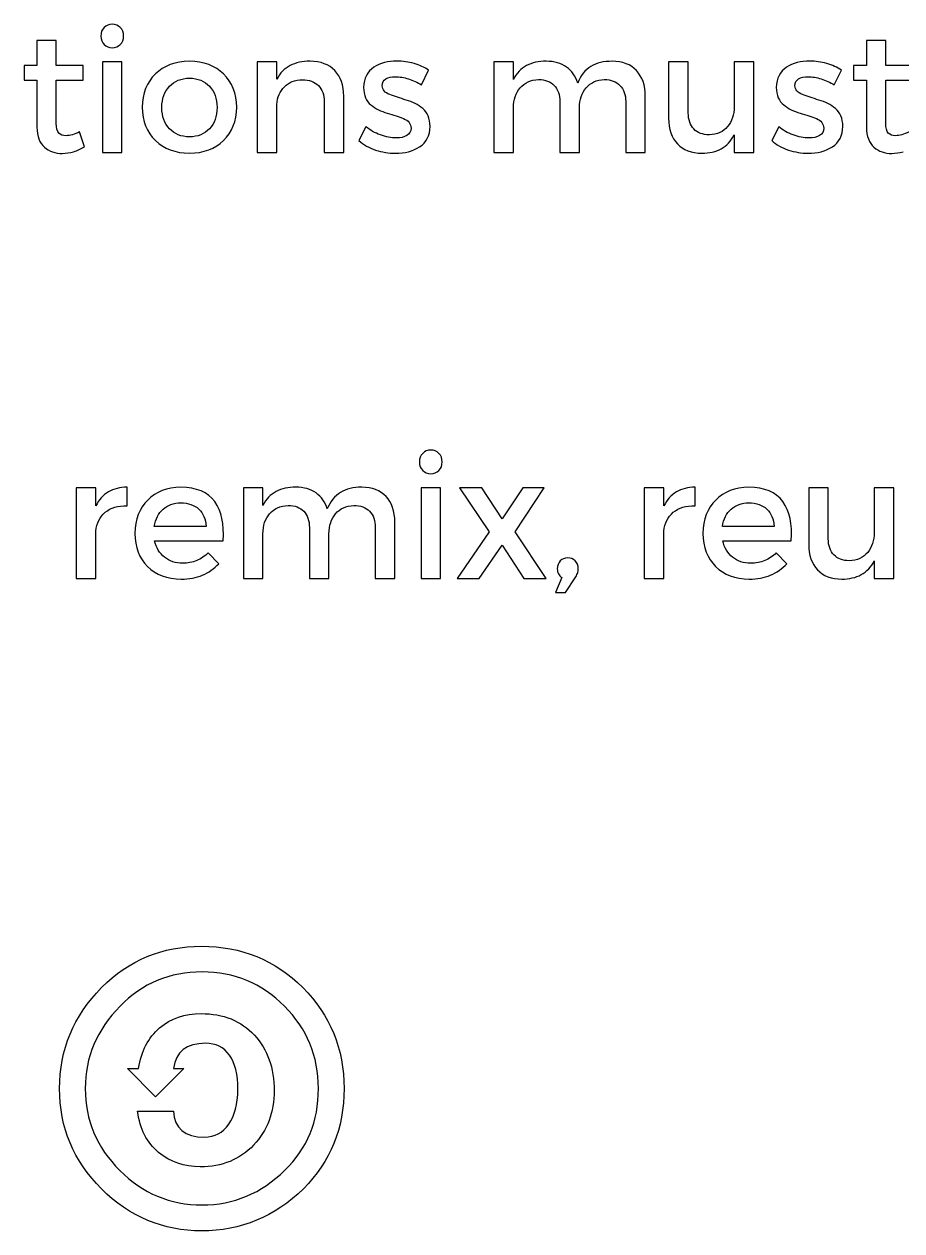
# Model space of a CAD drawing. Extents: x 10 to 159, y 11 to 264.
# Drawn here: x 34.56 to 54.93, y 11.48 to 39.47 of the extents above; entities that cross this region are included whole.
import ezdxf

# ---------------------------------------------------------------- set-up
doc = ezdxf.new("R2010")
doc.units = 0
doc.layers.add('Layer_1', color=7, linetype='CONTINUOUS')

msp = doc.modelspace()

# ---------------------------------------------------------------- linework, layer by layer
at = {"layer": 'Layer_1', "color": 7}
for points in [[(36.608168, 39.466406), (36.608168, 39.466406)], [(35.311213, 37.162947), (35.311213, 38.170469), (35.931529, 38.170469), (35.931529, 38.510259), (35.311213, 38.510259), (35.311213, 39.087113), (34.860792, 39.087113), (34.860792, 38.510259), (34.564461, 38.510259), (34.564461, 38.170469), (34.860792, 38.170469), (34.860792, 37.079977)], [(54.557445, 37.162947), (54.557445, 38.170469), (55.177761, 38.170469), (55.177761, 38.510259), (54.557445, 38.510259), (54.557445, 39.087113), (54.107024, 39.087113), (54.107024, 38.510259), (53.810693, 38.510259), (53.810693, 38.170469), (54.107024, 38.170469), (54.107024, 37.079977)], [(36.833378, 36.487305), (36.833378, 38.58927), (36.382957, 38.58927), (36.382957, 36.487305), (36.833378, 36.487305)], [(38.402765, 38.605075), (38.402765, 38.605075)], [(40.42574, 38.186263), (40.42574, 38.58927), (39.971368, 38.58927), (39.971368, 36.487305), (40.42574, 36.487305), (40.42574, 37.605455)], [(41.200149, 38.605075), (41.200149, 38.605075)], [(43.215656, 38.609026), (43.215656, 38.609026)], [(43.784607, 38.059827), (43.950551, 38.395669)], [(45.916302, 38.182311), (45.916302, 38.58927), (45.465881, 38.58927), (45.465881, 36.487305), (45.916302, 36.487305), (45.916302, 37.526435)], [(48.207919, 38.605075), (48.207919, 38.605075)], [(49.973972, 37.407902), (49.973972, 38.58927), (49.5196, 38.58927), (49.5196, 37.281469)], [(51.49513, 38.58927), (51.040758, 38.58927), (51.040758, 37.55409)], [(51.040758, 36.898214), (51.040758, 36.487305), (51.49513, 36.487305), (51.49513, 38.58927)], [(52.792469, 38.609026), (52.792469, 38.609026)], [(53.361421, 38.059827), (53.527367, 38.395669)], [(38.402765, 38.213918), (38.402765, 38.213918)], [(41.528086, 37.668673), (41.528086, 36.487305), (41.982458, 36.487305), (41.982458, 37.795105)], [(48.524002, 37.668673), (48.524002, 36.487305), (48.978374, 36.487305), (48.978374, 37.795105)], [(46.994942, 37.668673), (46.994942, 36.487305), (47.449314, 36.487305), (47.449314, 37.526435)], [(35.967089, 36.621654), (35.852506, 36.969334)], [(42.496562, 37.087868), (42.334569, 36.763879)], [(52.073375, 37.087868), (51.911383, 36.763879)], [(44.001066, 29.588628), (44.001066, 29.588628)], [(36.227684, 28.711492), (35.773312, 28.711492), (35.773312, 26.609527), (36.227684, 26.609527), (36.227684, 27.707922)], [(36.227684, 28.29268), (36.227684, 28.711492)], [(36.95468, 28.29268), (36.95468, 28.727297)], [(38.197432, 28.727297), (38.197432, 28.727297)], [(40.105392, 28.304534), (40.105392, 28.711492), (39.654971, 28.711492), (39.654971, 26.609527), (40.105392, 26.609527), (40.105392, 27.648658)], [(42.397008, 28.727297), (42.397008, 28.727297)], [(44.226277, 26.609527), (44.226277, 28.711492), (43.775856, 28.711492), (43.775856, 26.609527), (44.226277, 26.609527)], [(45.657378, 27.992399), (45.187201, 28.711492), (44.665663, 28.711492), (45.357099, 27.688166), (44.614298, 26.609527), (45.120035, 26.609527), (45.657378, 27.379985), (46.159163, 26.609527), (46.680704, 26.609527), (45.957659, 27.688166), (46.633291, 28.711492), (46.135457, 28.711492), (45.657378, 27.992399)], [(49.408345, 28.711492), (48.953973, 28.711492), (48.953973, 26.609527), (49.408345, 26.609527), (49.408345, 27.707922)], [(49.408345, 28.29268), (49.408345, 28.711492)], [(50.135341, 28.29268), (50.135341, 28.727297)], [(51.378093, 28.727297), (51.378093, 28.727297)], [(53.222835, 27.530124), (53.222835, 28.711492), (52.768463, 28.711492), (52.768463, 27.403692)], [(54.743993, 28.711492), (54.289621, 28.711492), (54.289621, 27.676313)], [(54.289621, 27.020437), (54.289621, 26.609527), (54.743993, 26.609527), (54.743993, 28.711492)], [(38.786141, 27.818553), (37.585018, 27.818553)], [(41.184031, 27.790895), (41.184031, 26.609527), (41.638403, 26.609527), (41.638403, 27.648658)], [(42.713092, 27.790895), (42.713092, 26.609527), (43.167464, 26.609527), (43.167464, 27.917328)], [(51.9668, 27.818553), (50.765676, 27.818553)], [(37.59292, 27.486662), (39.181247, 27.486662)], [(50.773578, 27.486662), (52.361905, 27.486662)], [(39.078518, 26.949319), (38.837503, 27.206139)], [(52.259179, 26.949319), (52.018164, 27.206139)], [(47.181268, 27.087606), (47.181282, 27.087606)], [(47.042993, 26.629282), (46.892853, 26.285541), (47.125966, 26.285541), (47.351177, 26.625331)], [(38.027943, 15.245476), (38.269596, 15.245476), (37.615193, 14.590721), (36.960437, 15.245476), (37.219729, 15.245476), (37.219729, 15.245476)], [(37.196093, 14.255582), (38.027943, 14.255582)]]:
    msp.add_lwpolyline(points, dxfattribs=at)
for points in [[(36.608168, 39.466406), (36.531451, 39.464995), (36.468564, 39.439171), (36.419505, 39.388865)], [(36.79683, 39.388865), (36.747772, 39.439157), (36.684884, 39.465003), (36.608168, 39.466406)], [(36.419505, 39.388865), (36.370446, 39.338567), (36.345091, 39.272223), (36.343446, 39.189831)], [(36.343446, 39.189831), (36.345139, 39.109324), (36.370455, 39.044133), (36.419505, 38.994253)], [(36.872889, 39.189831), (36.871196, 39.272223), (36.845881, 39.338567), (36.79683, 39.388865)], [(36.79683, 38.994253), (36.845889, 39.044133), (36.871241, 39.109324), (36.872889, 39.189831)], [(36.419505, 38.994253), (36.468564, 38.944368), (36.531451, 38.918686), (36.608168, 38.917207)], [(36.608168, 38.917207), (36.684884, 38.918618), (36.747772, 38.944357), (36.79683, 38.994253)], [(38.402765, 38.605075), (38.071781, 38.60039), (37.807225, 38.502097), (37.609097, 38.310226)], [(39.192979, 38.310226), (38.99526, 38.502097), (38.731856, 38.600379), (38.402765, 38.605075)], [(40.735899, 38.505309), (40.604855, 38.437974), (40.501468, 38.331627), (40.42574, 38.186263)], [(41.200149, 38.605075), (41.021691, 38.605921), (40.866941, 38.572639), (40.735899, 38.505309)], [(41.775027, 38.38826), (41.638714, 38.530413), (41.447088, 38.602684), (41.200149, 38.605075)], [(41.982458, 37.795105), (41.980482, 38.048383), (41.911338, 38.246102), (41.775027, 38.38826)], [(42.677323, 38.46481), (42.527017, 38.36735), (42.448325, 38.2126), (42.441247, 38.00056)], [(43.215656, 38.609026), (43.007071, 38.610437), (42.827629, 38.562267), (42.677323, 38.46481)], [(43.611255, 38.552722), (43.482105, 38.589761), (43.350236, 38.608529), (43.215656, 38.609026)], [(43.950551, 38.395669), (43.853504, 38.463329), (43.740403, 38.515678), (43.611255, 38.552722)], [(46.222017, 38.504815), (46.092206, 38.437071), (45.990304, 38.329567), (45.916302, 38.182311)], [(46.678858, 38.605075), (46.504104, 38.605921), (46.351825, 38.572557), (46.222017, 38.504815)], [(47.148047, 38.472219), (47.023751, 38.559716), (46.867355, 38.604002), (46.678858, 38.605075)], [(47.409806, 38.099338), (47.35959, 38.260425), (47.272338, 38.384718), (47.148047, 38.472219)], [(47.715517, 38.484072), (47.57978, 38.402498), (47.477875, 38.274254), (47.409806, 38.099338)], [(48.207919, 38.605075), (48.015384, 38.605921), (47.851249, 38.565643), (47.715517, 38.484072)], [(48.773907, 38.38826), (48.639569, 38.530413), (48.450906, 38.602684), (48.207919, 38.605075)], [(48.978374, 37.795105), (48.976399, 38.048383), (48.908239, 38.246102), (48.773907, 38.38826)], [(52.254136, 38.46481), (52.103833, 38.36735), (52.025141, 38.2126), (52.018063, 38.00056)], [(52.792469, 38.609026), (52.583884, 38.610437), (52.404442, 38.562267), (52.254136, 38.46481)], [(53.188068, 38.552722), (53.058918, 38.589761), (52.927052, 38.608529), (52.792469, 38.609026)], [(53.527367, 38.395669), (53.430317, 38.463329), (53.317219, 38.515678), (53.188068, 38.552722)], [(37.609097, 38.310226), (37.410969, 38.118351), (37.309391, 37.861038), (37.30437, 37.538289)], [(37.938515, 38.025255), (38.055237, 38.147903), (38.209985, 38.21079), (38.402765, 38.213918)], [(38.402765, 38.213918), (38.593649, 38.210785), (38.747248, 38.1479), (38.863558, 38.025255)], [(39.497209, 37.538289), (39.492101, 37.861038), (39.390693, 38.118351), (39.192979, 38.310226)], [(40.605512, 38.013401), (40.708405, 38.11827), (40.847351, 38.173255), (41.022352, 38.17836)], [(41.022352, 38.17836), (41.181709, 38.176949), (41.305508, 38.131438), (41.393751, 38.042047)], [(42.871912, 38.03612), (42.873605, 38.110531), (42.902779, 38.164198), (42.95933, 38.197128)], [(42.95933, 38.197128), (43.015879, 38.230049), (43.089466, 38.246184), (43.180096, 38.245526)], [(43.180096, 38.245526), (43.27492, 38.244962), (43.375673, 38.228311), (43.48235, 38.195644)], [(43.48235, 38.195644), (43.589027, 38.162965), (43.689781, 38.117691), (43.784607, 38.059827)], [(46.072371, 37.987719), (46.174767, 38.107898), (46.317665, 38.172761), (46.501061, 38.182311)], [(46.501061, 38.182311), (46.656467, 38.1809), (46.777303, 38.135307), (46.86357, 38.045504)], [(47.602913, 37.987719), (47.703743, 38.107898), (47.844829, 38.172761), (48.02617, 38.182311)], [(48.02617, 38.182311), (48.18174, 38.1809), (48.303234, 38.135307), (48.390655, 38.045504)], [(52.448728, 38.03612), (52.450421, 38.110531), (52.479595, 38.164198), (52.536144, 38.197128)], [(52.536144, 38.197128), (52.592692, 38.230049), (52.666282, 38.246184), (52.756909, 38.245526)], [(52.756909, 38.245526), (52.851733, 38.244962), (52.952486, 38.228311), (53.059166, 38.195644)], [(53.059166, 38.195644), (53.165843, 38.162965), (53.266594, 38.117691), (53.361421, 38.059827)], [(37.758743, 37.534338), (37.761875, 37.738966), (37.821794, 37.902607), (37.938515, 38.025255)], [(38.863558, 38.025255), (38.979864, 37.902607), (39.039625, 37.738966), (39.042837, 37.534338)], [(40.42574, 37.605455), (40.442701, 37.77255), (40.50262, 37.908533), (40.605512, 38.013401)], [(41.393751, 38.042047), (41.48199, 37.952653), (41.526768, 37.828196), (41.528086, 37.668673)], [(42.441247, 38.00056), (42.446016, 37.815262), (42.50289, 37.679383), (42.611822, 37.592924)], [(43.046563, 37.833073), (42.935962, 37.875722), (42.877746, 37.943405), (42.871912, 38.03612)], [(43.430495, 37.706702), (43.285136, 37.748299), (43.15716, 37.790423), (43.046563, 37.833073)], [(45.916302, 37.526435), (45.917996, 37.71378), (45.96997, 37.867541), (46.072371, 37.987719)], [(46.86357, 38.045504), (46.949834, 37.955698), (46.993624, 37.830087), (46.994942, 37.668673)], [(47.449314, 37.526435), (47.451007, 37.71378), (47.502075, 37.867541), (47.602913, 37.987719)], [(48.390655, 38.045504), (48.478067, 37.955698), (48.522517, 37.830087), (48.524002, 37.668673)], [(52.018063, 38.00056), (52.02286, 37.815262), (52.079703, 37.679383), (52.188635, 37.592924)], [(52.623376, 37.833073), (52.512776, 37.875722), (52.454562, 37.943405), (52.448728, 38.03612)], [(53.007308, 37.706702), (52.861952, 37.748299), (52.733973, 37.790423), (52.623376, 37.833073)], [(37.30437, 37.538289), (37.309394, 37.217264), (37.410969, 36.960444), (37.609097, 36.767831)], [(37.938515, 37.039961), (37.821794, 37.163018), (37.76187, 37.32781), (37.758743, 37.534338)], [(39.042837, 37.534338), (39.039619, 37.32781), (38.979867, 37.163018), (38.863558, 37.039961)], [(39.192979, 36.767831), (39.390693, 36.960444), (39.492103, 37.217264), (39.497209, 37.538289)], [(42.611822, 37.592924), (42.720754, 37.506463), (42.847125, 37.443307), (42.990939, 37.403457)], [(43.813685, 37.509951), (43.703579, 37.599517), (43.575848, 37.6651), (43.430495, 37.706702)], [(43.986111, 37.09577), (43.981257, 37.282322), (43.923788, 37.420382), (43.813685, 37.509951)], [(51.040758, 37.55409), (51.039347, 37.366497), (50.988733, 37.212243), (50.888643, 37.091325)], [(52.188635, 37.592924), (52.297567, 37.506463), (52.423941, 37.443307), (52.567753, 37.403457)], [(53.390498, 37.509951), (53.280392, 37.599517), (53.152664, 37.6651), (53.007308, 37.706702)], [(53.562927, 37.09577), (53.558073, 37.282322), (53.500601, 37.420382), (53.390498, 37.509951)], [(42.990939, 37.403457), (43.134748, 37.363607), (43.261367, 37.320947), (43.370796, 37.275481)], [(43.370796, 37.275481), (43.48022, 37.230012), (43.537818, 37.155621), (43.543593, 37.052308)], [(49.5196, 37.281469), (49.521576, 37.028189), (49.589732, 36.83047), (49.724067, 36.688314)], [(50.10485, 37.034528), (50.018998, 37.123919), (49.975369, 37.248379), (49.973972, 37.407902)], [(52.567753, 37.403457), (52.711564, 37.363607), (52.838183, 37.320947), (52.94761, 37.275481)], [(52.94761, 37.275481), (53.057036, 37.230012), (53.114634, 37.155621), (53.120409, 37.052308)], [(34.860792, 37.079977), (34.865561, 36.866041), (34.92417, 36.710139), (35.036613, 36.61227)], [(35.370476, 36.939219), (35.331459, 36.981445), (35.311704, 37.056022), (35.311213, 37.162947)], [(35.852506, 36.969334), (35.791676, 36.939619), (35.735537, 36.917064), (35.684093, 36.901672)], [(38.402765, 36.850804), (38.209985, 36.853852), (38.055237, 36.9169), (37.938515, 37.039961)], [(38.863558, 37.039961), (38.747248, 36.9169), (38.593649, 36.853849), (38.402765, 36.850804)], [(42.830425, 36.896733), (42.702345, 36.942419), (42.591059, 37.006128), (42.496562, 37.087868)], [(43.543593, 37.052308), (43.541335, 36.973779), (43.508278, 36.916488), (43.444324, 36.880437)], [(43.741639, 36.622136), (43.897457, 36.723462), (43.978949, 36.88134), (43.986111, 37.09577)], [(50.463904, 36.898214), (50.310387, 36.899626), (50.190702, 36.945134), (50.10485, 37.034528)], [(50.888643, 37.091325), (50.788547, 36.970404), (50.646968, 36.906035), (50.463904, 36.898214)], [(52.407241, 36.896733), (52.279161, 36.942419), (52.167872, 37.006128), (52.073375, 37.087868)], [(53.120409, 37.052308), (53.118151, 36.973779), (53.085094, 36.916488), (53.021137, 36.880437)], [(53.318455, 36.622136), (53.474273, 36.723462), (53.555762, 36.88134), (53.562927, 37.09577)], [(54.107024, 37.079977), (54.111793, 36.866041), (54.170405, 36.710139), (54.282845, 36.61227)], [(54.616711, 36.939219), (54.577691, 36.981445), (54.557938, 37.056022), (54.557445, 37.162947)], [(55.098738, 36.969334), (55.037908, 36.939619), (54.981771, 36.917064), (54.930325, 36.901672)], [(35.536423, 36.878473), (35.464809, 36.87678), (35.409494, 36.896987), (35.370476, 36.939219)], [(35.684093, 36.901672), (35.632644, 36.886291), (35.583422, 36.878529), (35.536423, 36.878473)], [(37.609097, 36.767831), (37.807225, 36.575217), (38.071781, 36.476439), (38.402765, 36.4715)], [(38.402765, 36.4715), (38.731856, 36.476439), (38.99526, 36.575217), (39.192979, 36.767831)], [(42.334569, 36.763879), (42.442153, 36.668725), (42.570727, 36.596287), (42.720291, 36.546571)], [(43.199852, 36.827097), (43.081648, 36.827944), (42.958506, 36.851058), (42.830425, 36.896733)], [(43.444324, 36.880437), (43.380364, 36.844383), (43.298872, 36.826603), (43.199852, 36.827097)], [(49.724067, 36.688314), (49.858402, 36.546159), (50.047065, 36.473888), (50.290055, 36.4715)], [(50.74097, 36.576698), (50.868803, 36.645595), (50.968732, 36.752766), (51.040758, 36.898214)], [(51.911383, 36.763879), (52.018966, 36.668725), (52.147541, 36.596287), (52.297104, 36.546571)], [(52.776665, 36.827097), (52.658462, 36.827944), (52.53532, 36.851058), (52.407241, 36.896733)], [(53.021137, 36.880437), (52.957177, 36.844383), (52.875688, 36.826603), (52.776665, 36.827097)], [(54.782655, 36.878473), (54.711041, 36.87678), (54.655726, 36.896987), (54.616711, 36.939219)], [(54.930325, 36.901672), (54.878879, 36.886291), (54.829654, 36.878529), (54.782655, 36.878473)], [(35.036613, 36.61227), (35.149053, 36.514398), (35.286682, 36.466163), (35.449499, 36.46756)], [(35.449499, 36.46756), (35.538478, 36.467809), (35.626226, 36.481135), (35.712739, 36.507565)], [(35.712739, 36.507565), (35.799248, 36.533981), (35.884031, 36.572016), (35.967089, 36.621654)], [(42.720291, 36.546571), (42.869855, 36.496855), (43.023121, 36.47183), (43.180096, 36.4715)], [(43.180096, 36.4715), (43.398638, 36.470653), (43.585819, 36.520807), (43.741639, 36.622136)], [(50.290055, 36.4715), (50.462832, 36.472629), (50.613138, 36.507802), (50.74097, 36.576698)], [(52.297104, 36.546571), (52.446668, 36.496855), (52.599937, 36.47183), (52.756909, 36.4715)], [(52.756909, 36.4715), (52.975451, 36.470653), (53.162632, 36.520807), (53.318455, 36.622136)], [(54.282845, 36.61227), (54.395285, 36.514398), (54.532914, 36.466163), (54.695731, 36.46756)], [(54.695731, 36.46756), (54.784712, 36.467809), (54.872458, 36.481135), (54.958971, 36.507565)], [(43.812404, 29.511087), (43.763345, 29.46079), (43.737993, 29.394445), (43.736345, 29.312053)], [(44.001066, 29.588628), (43.92435, 29.587217), (43.861462, 29.561393), (43.812404, 29.511087)], [(44.189729, 29.511087), (44.14067, 29.561379), (44.077783, 29.587225), (44.001066, 29.588628)], [(44.265788, 29.312053), (44.264095, 29.394445), (44.238779, 29.46079), (44.189729, 29.511087)], [(43.736345, 29.312053), (43.738038, 29.231546), (43.763353, 29.166356), (43.812404, 29.116476)], [(43.812404, 29.116476), (43.861462, 29.06659), (43.92435, 29.040908), (44.001066, 29.039429)], [(44.001066, 29.039429), (44.077783, 29.04084), (44.14067, 29.066579), (44.189729, 29.116476)], [(44.189729, 29.116476), (44.238788, 29.166356), (44.26414, 29.231546), (44.265788, 29.312053)], [(36.520064, 28.616666), (36.396922, 28.54324), (36.299462, 28.435245), (36.227684, 28.29268)], [(36.95468, 28.727297), (36.788076, 28.727015), (36.643203, 28.690089), (36.520064, 28.616666)], [(38.197432, 28.727297), (37.88003, 28.720721), (37.624856, 28.621274), (37.431915, 28.428991)], [(38.987151, 28.391455), (38.828365, 28.611067), (38.565125, 28.723013), (38.197432, 28.727297)], [(40.411106, 28.627037), (40.281296, 28.559293), (40.179391, 28.451789), (40.105392, 28.304534)], [(40.867945, 28.727297), (40.693193, 28.728144), (40.540912, 28.694779), (40.411106, 28.627037)], [(41.337134, 28.594441), (41.212841, 28.681938), (41.056444, 28.726224), (40.867945, 28.727297)], [(41.598892, 28.22156), (41.548679, 28.382647), (41.461428, 28.506941), (41.337134, 28.594441)], [(41.904607, 28.606294), (41.768869, 28.524721), (41.666964, 28.396476), (41.598892, 28.22156)], [(42.397008, 28.727297), (42.204473, 28.728144), (42.040339, 28.687865), (41.904607, 28.606294)], [(42.962997, 28.510483), (42.828656, 28.652635), (42.639993, 28.724906), (42.397008, 28.727297)], [(49.700722, 28.616666), (49.57758, 28.54324), (49.480123, 28.435245), (49.408345, 28.29268)], [(50.135341, 28.727297), (49.968734, 28.727015), (49.823864, 28.690089), (49.700722, 28.616666)], [(51.378093, 28.727297), (51.060689, 28.720721), (50.805517, 28.621274), (50.612573, 28.428991)], [(52.16781, 28.391455), (52.009026, 28.611067), (51.745786, 28.723013), (51.378093, 28.727297)], [(36.44598, 28.14402), (36.572086, 28.251603), (36.74165, 28.301155), (36.95468, 28.29268)], [(37.431915, 28.428991), (37.238971, 28.236704), (37.139866, 27.979227), (37.134597, 27.65656)], [(37.788003, 28.217115), (37.895917, 28.313172), (38.033709, 28.362067), (38.201383, 28.363798)], [(38.201383, 28.363798), (38.375147, 28.362386), (38.513597, 28.313915), (38.616738, 28.218597)], [(39.181247, 27.486662), (39.210629, 27.870244), (39.145932, 28.171841), (38.987151, 28.391455)], [(40.261458, 28.109941), (40.363857, 28.23012), (40.506752, 28.294983), (40.690148, 28.304534)], [(40.690148, 28.304534), (40.845557, 28.303123), (40.966393, 28.25753), (41.05266, 28.167726)], [(41.792, 28.109941), (41.892832, 28.23012), (42.033918, 28.294983), (42.215257, 28.304534)], [(42.215257, 28.304534), (42.370829, 28.303123), (42.492323, 28.25753), (42.579744, 28.167726)], [(43.167464, 27.917328), (43.165488, 28.170605), (43.097329, 28.368324), (42.962997, 28.510483)], [(49.626641, 28.14402), (49.752744, 28.251603), (49.922311, 28.301155), (50.135341, 28.29268)], [(50.612573, 28.428991), (50.419629, 28.236704), (50.320524, 27.979227), (50.315258, 27.65656)], [(50.968664, 28.217115), (51.076575, 28.313172), (51.21437, 28.362067), (51.382044, 28.363798)], [(51.382044, 28.363798), (51.555805, 28.362386), (51.694258, 28.313915), (51.797399, 28.218597)], [(52.361905, 27.486662), (52.39129, 27.870244), (52.326591, 28.171841), (52.16781, 28.391455)], [(36.227684, 27.707922), (36.247101, 27.89107), (36.319875, 28.036434), (36.44598, 28.14402)], [(37.585018, 27.818553), (37.612422, 27.988199), (37.68009, 28.121053), (37.788003, 28.217115)], [(38.616738, 28.218597), (38.719876, 28.123276), (38.776343, 27.989929), (38.786141, 27.818553)], [(40.105392, 27.648658), (40.107085, 27.836002), (40.159059, 27.989763), (40.261458, 28.109941)], [(41.05266, 28.167726), (41.138921, 28.077921), (41.182713, 27.952309), (41.184031, 27.790895)], [(41.638403, 27.648658), (41.640097, 27.836002), (41.691165, 27.989763), (41.792, 28.109941)], [(42.579744, 28.167726), (42.667157, 28.077921), (42.711607, 27.952309), (42.713092, 27.790895)], [(49.408345, 27.707922), (49.427762, 27.89107), (49.500536, 28.036434), (49.626641, 28.14402)], [(50.765676, 27.818553), (50.79308, 27.988199), (50.860748, 28.121053), (50.968664, 28.217115)], [(51.797399, 28.218597), (51.900537, 28.123276), (51.957004, 27.989929), (51.9668, 27.818553)], [(37.134597, 27.65656), (37.138887, 27.335699), (37.236995, 27.07954), (37.428952, 26.888077)], [(37.821094, 27.102422), (37.706512, 27.194943), (37.630456, 27.323021), (37.59292, 27.486662)], [(50.315258, 27.65656), (50.319548, 27.335699), (50.417654, 27.07954), (50.60961, 26.888077)], [(51.001752, 27.102422), (50.887173, 27.194943), (50.811114, 27.323021), (50.773578, 27.486662)], [(53.353713, 27.15675), (53.267858, 27.246141), (53.224232, 27.370601), (53.222835, 27.530124)], [(54.289621, 27.676313), (54.28821, 27.48872), (54.237596, 27.334465), (54.137506, 27.213547)], [(38.837503, 27.206139), (38.759714, 27.126786), (38.670323, 27.066205), (38.569324, 27.024388)], [(52.018164, 27.206139), (51.940375, 27.126786), (51.850981, 27.066205), (51.749985, 27.024388)], [(52.768463, 27.403692), (52.770439, 27.150411), (52.838593, 26.952692), (52.97293, 26.810537)], [(53.712768, 27.020437), (53.55925, 27.021848), (53.439565, 27.067356), (53.353713, 27.15675)], [(54.137506, 27.213547), (54.037411, 27.092626), (53.895831, 27.028257), (53.712768, 27.020437)], [(37.428952, 26.888077), (37.620905, 26.696615), (37.881018, 26.598498), (38.209285, 26.593722)], [(38.244845, 26.961173), (38.076923, 26.962866), (37.935673, 27.009901), (37.821094, 27.102422)], [(38.569324, 27.024388), (38.468325, 26.982574), (38.360164, 26.9615), (38.244845, 26.961173)], [(38.703168, 26.687067), (38.850014, 26.748555), (38.975132, 26.835973), (39.078518, 26.949319)], [(47.005457, 27.015992), (46.96068, 26.969651), (46.937631, 26.909233), (46.936316, 26.834737)], [(47.181282, 27.087606), (47.108844, 27.086194), (47.050238, 27.062347), (47.005457, 27.015992)], [(47.349187, 27.020437), (47.302598, 27.064556), (47.246625, 27.086948), (47.181268, 27.087606)], [(47.422283, 26.834737), (47.420025, 26.914417), (47.395782, 26.976317), (47.349187, 27.020437)], [(50.60961, 26.888077), (50.801566, 26.696615), (51.061676, 26.598498), (51.389946, 26.593722)], [(51.425503, 26.961173), (51.257584, 26.962866), (51.116334, 27.009901), (51.001752, 27.102422)], [(51.749985, 27.024388), (51.648984, 26.982574), (51.540825, 26.9615), (51.425503, 26.961173)], [(51.883826, 26.687067), (52.030672, 26.748555), (52.15579, 26.835973), (52.259179, 26.949319)], [(53.989834, 26.698921), (54.117666, 26.767817), (54.217595, 26.874988), (54.289621, 27.020437)], [(38.209285, 26.593722), (38.391691, 26.594569), (38.556319, 26.62558), (38.703168, 26.687067)], [(46.936316, 26.834737), (46.936316, 26.792841), (46.945206, 26.754152), (46.962986, 26.718676)], [(46.962986, 26.718676), (46.980766, 26.683198), (47.007433, 26.653401), (47.042993, 26.629282)], [(47.351177, 26.625331), (47.373162, 26.656776), (47.390439, 26.6897), (47.403035, 26.724109)], [(47.403035, 26.724109), (47.415622, 26.758515), (47.422057, 26.795393), (47.422283, 26.834737)], [(51.389946, 26.593722), (51.572352, 26.594569), (51.736978, 26.62558), (51.883826, 26.687067)], [(52.97293, 26.810537), (53.107265, 26.668381), (53.295928, 26.59611), (53.538919, 26.593722)], [(53.538919, 26.593722), (53.711695, 26.594851), (53.862001, 26.630025), (53.989834, 26.698921)], [(36.359671, 17.119785), (36.999963, 17.761135), (37.77431, 18.080751), (38.682007, 18.080751)], [(38.682007, 18.080751), (39.604874, 18.080751), (40.387335, 17.761135), (41.027627, 17.119785)], [(38.693635, 17.485968), (37.942924, 17.485968), (37.308276, 17.219974), (36.790046, 16.689043)], [(40.603221, 16.689043), (40.080757, 17.219974), (39.444346, 17.485968), (38.693635, 17.485968)], [(35.38671, 14.77981), (35.38671, 15.679393), (35.711265, 16.459032), (36.359671, 17.119785)], [(41.027627, 17.119785), (41.668271, 16.482668), (41.988593, 15.703029), (41.988593, 14.77981)], [(36.790046, 16.689043), (36.251354, 16.142943), (35.982537, 15.506532), (35.982537, 14.77981)], [(37.709385, 16.185276), (37.972557, 16.407879), (38.292879, 16.518299), (38.669999, 16.518299)], [(38.669999, 16.518299), (39.188935, 16.518299), (39.601332, 16.351788), (39.908249, 16.017001)], [(41.393443, 14.77981), (41.393443, 15.534401), (41.129918, 16.170813), (40.603221, 16.689043)], [(37.219729, 15.245476), (37.282876, 15.650465), (37.44586, 15.963379), (37.709385, 16.185276)], [(39.908249, 16.017001), (40.21446, 15.683274), (40.367565, 15.255001), (40.367565, 14.732538)], [(38.77054, 15.829324), (38.330274, 15.829324), (38.082976, 15.63459), (38.027943, 15.245476)], [(39.330399, 15.55451), (39.200224, 15.737601), (39.013604, 15.829324), (38.77054, 15.829324)], [(39.524779, 14.756526), (39.524779, 15.106129), (39.459868, 15.372124), (39.330399, 15.55451)], [(36.359671, 12.451843), (35.711265, 13.099882), (35.38671, 13.875654), (35.38671, 14.77981)], [(35.982537, 14.77981), (35.982537, 14.044621), (36.24959, 13.412443), (36.783696, 12.881865)], [(39.31276, 13.954648), (39.454224, 14.155393), (39.524779, 14.42246), (39.524779, 14.756526)], [(40.367565, 14.732538), (40.367565, 14.22561), (40.208462, 13.804365), (39.889904, 13.468549)], [(40.615215, 12.88751), (41.134151, 13.390938), (41.393443, 14.021338), (41.393443, 14.77981)], [(41.988593, 14.77981), (41.988593, 13.855871), (41.673915, 13.082582), (41.045618, 12.457488)], [(37.685396, 13.30026), (37.414462, 13.523554), (37.251126, 13.842126), (37.196093, 14.255582)], [(38.027943, 14.255582), (38.04736, 13.85446), (38.289351, 13.654449), (38.752549, 13.654449)], [(38.752549, 13.654449), (38.984324, 13.654449), (39.170943, 13.753932), (39.31276, 13.954648)], [(39.889904, 13.468549), (39.572404, 13.132676), (39.158949, 12.964782), (38.65236, 12.964782)], [(38.65236, 12.964782), (38.279121, 12.964782), (37.956682, 13.07626), (37.685396, 13.30026)], [(36.783696, 12.881865), (37.318507, 12.34776), (37.954918, 12.080354), (38.693635, 12.080354)], [(38.693635, 12.080354), (39.428471, 12.080354), (40.069115, 12.34951), (40.615215, 12.88751)], [(38.682007, 11.479221), (37.789832, 11.479221), (37.015485, 11.803776), (36.359671, 12.451843)], [(41.045618, 12.457488), (40.38169, 11.805526), (39.593232, 11.479221), (38.682007, 11.479221)]]:
    msp.add_open_spline(points, degree=3, dxfattribs=at)

doc.saveas('drawing.dxf')
